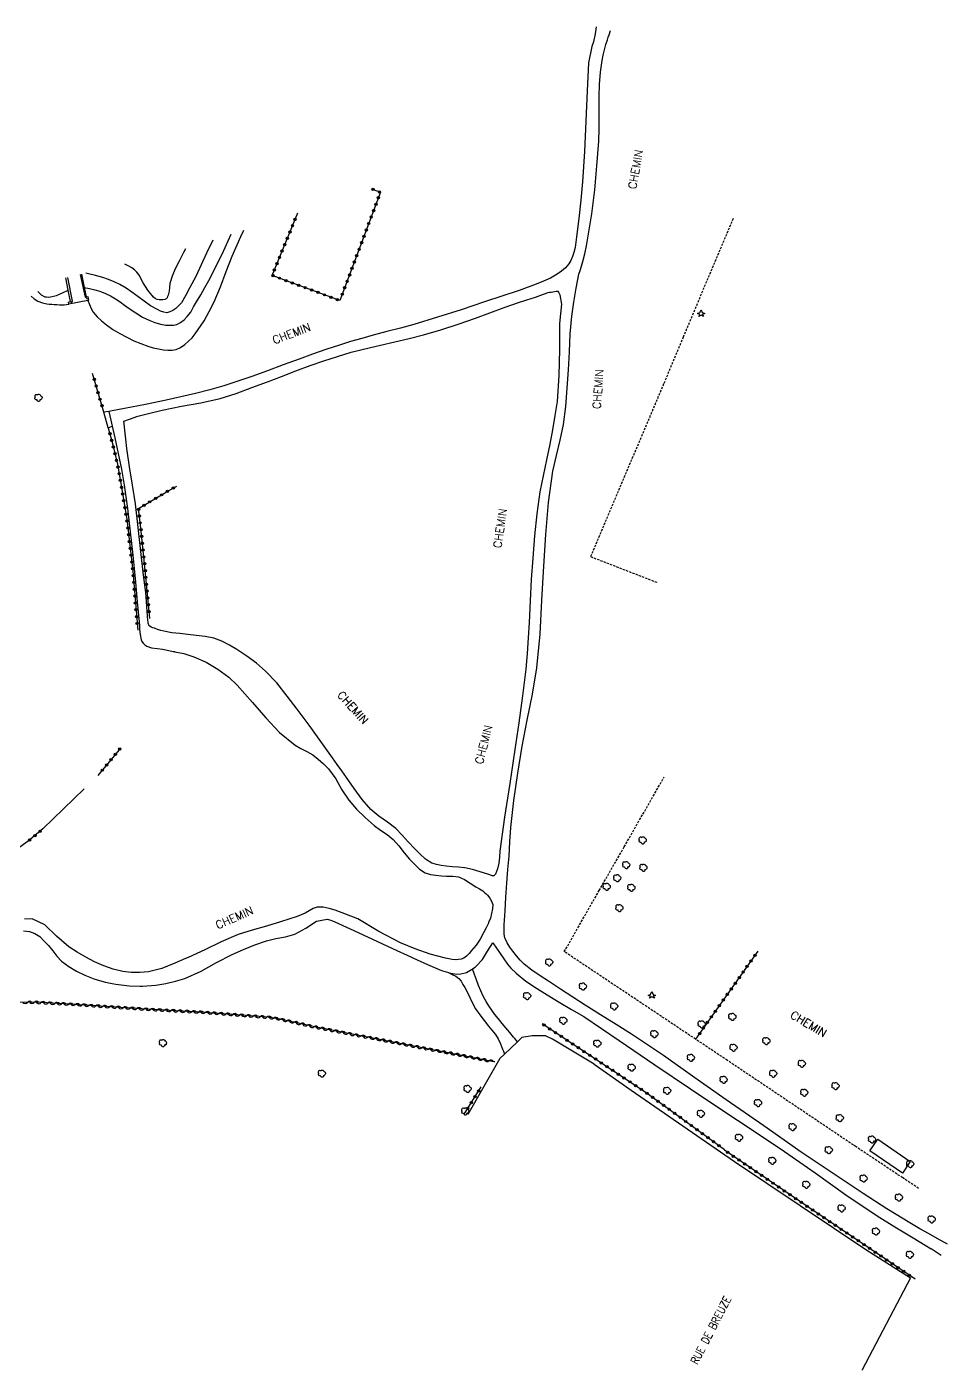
# Model space of a CAD drawing. Header units: millimetres. Extents: x 81000 to 81848, y 145999 to 147000.
# Drawn here: x 81386.5 to 81586.9, y 146330.2 to 146624 of the extents above; entities that cross this region are included whole.
import ezdxf
from ezdxf.enums import TextEntityAlignment as Align

# ---------------------------------------------------------------- set-up
doc = ezdxf.new("R2010")
doc.units = ezdxf.units.MM
doc.linetypes.add('DASHED', pattern=[0.75, 0.5, -0.25])
doc.layers.get('0').update_dxf_attribs({"linetype": 'CONTINUOUS'})
for name, color, linetype in [('W0010', 4, 'CONTINUOUS'), ('W0017', 7, 'CONTINUOUS'), ('W0071', 7, 'CONTINUOUS'), ('W0104', 1, 'CONTINUOUS'), ('W0112', 1, 'DASHED'), ('W0120', 7, 'CONTINUOUS'), ('W0211', 2, 'CONTINUOUS'), ('W0214', 2, 'CONTINUOUS'), ('W0300', 7, 'CONTINUOUS'), ('W0303', 7, 'CONTINUOUS'), ('W0310', 3, 'CONTINUOUS'), ('W0323', 7, 'CONTINUOUS'), ('W0330', 7, 'CONTINUOUS'), ('W0989', 7, 'CONTINUOUS')]:
    doc.layers.add(name, color=color, linetype=linetype)
doc.styles.get("Standard").update_dxf_attribs({"font": 'romans.shx', "width": 0.85})

# ---------------------------------------------------------------- blocks, each defined once
blk = doc.blocks.new('T300')
for p, q in [((-0.8, 0.51), (-0.86, 0.34)), ((-0.86, 0.34), (-0.86, 0.17)), ((-0.86, 0.17), (-0.74, 0.06)), ((-0.69, 0.63), (-0.8, 0.51)), ((-0.8, -0.06), (-0.74, 0.06)), ((-0.74, 0.06), (-0.69, 0.11)), ((-0.57, 0.69), (-0.69, 0.63)), ((-0.46, 0.69), (-0.57, 0.69)), ((-0.29, 0.63), (-0.46, 0.69)), ((-0.29, 0.63), (-0.17, 0.74)), ((-0.23, 0.57), (-0.29, 0.63)), ((-0.17, 0.74), (-0.06, 0.8)), ((-0.06, 0.8), (0.06, 0.8)), ((0.06, 0.8), (0.23, 0.74)), ((0.23, 0.74), (0.34, 0.63)), ((0.34, 0.63), (0.4, 0.51)), ((0.46, 0.46), (0.34, 0.46)), ((0.4, 0.51), (0.4, 0.46)), ((0.57, 0.4), (0.46, 0.46)), ((0.57, 0.4), (0.69, 0.29)), ((0.69, 0.29), (0.74, 0.17)), ((0.74, 0.06), (0.69, -0.17)), ((0.74, 0.17), (0.74, 0.06)), ((-0.8, -0.17), (-0.8, -0.06)), ((-0.8, -0.23), (-0.8, -0.17)), ((-0.74, -0.34), (-0.8, -0.23)), ((-0.69, -0.4), (-0.74, -0.34)), ((-0.51, -0.46), (-0.69, -0.4)), ((-0.4, -0.46), (-0.51, -0.46)), ((-0.4, -0.46), (-0.34, -0.46)), ((-0.34, -0.46), (-0.34, -0.4)), ((-0.34, -0.51), (-0.34, -0.46)), ((-0.29, -0.63), (-0.34, -0.51)), ((-0.17, -0.74), (-0.29, -0.63)), ((-0.06, -0.8), (-0.17, -0.74)), ((0.06, -0.8), (-0.06, -0.8)), ((0.17, -0.74), (0.06, -0.8)), ((0.23, -0.69), (0.17, -0.74)), ((0.29, -0.46), (0.23, -0.46)), ((0.29, -0.63), (0.23, -0.69)), ((0.46, -0.4), (0.29, -0.46)), ((0.34, -0.51), (0.29, -0.63)), ((0.34, -0.51), (0.34, -0.46)), ((0.57, -0.34), (0.46, -0.4)), ((0.63, -0.29), (0.57, -0.34)), ((0.69, -0.17), (0.63, -0.29))]:
    blk.add_line(p, q)
blk = doc.blocks.new('T303')
for p, q in [((-0.77, 0), (-0.28, 0.21)), ((-0.28, -0.21), (-0.77, 0)), ((-0.28, 0.21), (0, 0.83)), ((0, 0.83), (0.28, 0.21)), ((0.28, 0.21), (0.83, 0)), ((0.83, 0), (0.28, -0.21)), ((-0.49, -0.63), (-0.28, -0.21)), ((0, -0.35), (-0.49, -0.63)), ((0.56, -0.63), (0, -0.35)), ((0.28, -0.21), (0.56, -0.63))]:
    blk.add_line(p, q)
blk = doc.blocks.new('t310o')
at = {"color": 0, "linetype": 'Continuous'}
for centre, start, end in [((-0.5, 0.38), 216.8699, 323.1304), ((0.5, -0.37), 36.8699, 143.1303)]:
    blk.add_arc(centre, 0.625, start, end, dxfattribs=at)
blk = doc.blocks.new('t323o')
at = {"color": 0, "linetype": 'Continuous'}
for radius in [0.25, 0.15]:
    blk.add_circle((0, 0), radius, dxfattribs=at)

msp = doc.modelspace()

# ---------------------------------------------------------------- linework, layer by layer
at = {"layer": 'W0010'}
for points in [[(81395.35, 146569.15), (81396.42, 146563.97), (81396.14, 146563.62)], [(81399.74, 146564.4), (81399.31, 146564.83), (81398.23, 146569.82)]]:
    msp.add_lwpolyline(points, dxfattribs=at)
at = {"layer": 'W0017'}
for points in [[(81404.4, 146539.88), (81403.32, 146539.67)], [(81404.31, 146536.3), (81405.16, 146536.65)], [(81493.8, 146402.01), (81493.2, 146402.74), (81492.96, 146403.03), (81492.12, 146404.05), (81491.28, 146405.08), (81490.47, 146406.05), (81489.66, 146407.03), (81488.88, 146408.03), (81488.2, 146408.95), (81487.53, 146409.88), (81486.92, 146410.84), (81486.32, 146411.98), (81485.79, 146413.17), (81485.29, 146414.37), (81484.83, 146415.56), (81484.4, 146416.76), (81483.97, 146417.96)], [(81478.74, 146417.15), (81479.52, 146416.75), (81480.3, 146416.35), (81480.98, 146415.85), (81481.47, 146415.26), (81481.88, 146414.58), (81482.28, 146413.9), (81483.09, 146412.34), (81483.82, 146410.74), (81484.65, 146409.2), (81485.55, 146407.93), (81486.53, 146406.71), (81487.5, 146405.48), (81488.23, 146404.57), (81488.96, 146403.65), (81489.6, 146402.69), (81490.11, 146401.6), (81490.53, 146400.45), (81490.71, 146399.97), (81490.95, 146399.31)]]:
    msp.add_lwpolyline(points, dxfattribs=at)
at = {"layer": 'W0071'}
for points in [[(81511.03, 146623.96), (81510.78, 146622.47), (81510.78, 146622.47), (81510.4, 146620.65), (81510.08, 146619.7), (81509.32, 146616.11), (81509.17, 146613.06), (81509.03, 146610), (81508.72, 146603.36), (81508.44, 146596.72), (81508.01, 146590.09), (81507.65, 146586.07), (81507.24, 146582.05), (81506.71, 146578.04), (81506.57, 146576.88), (81506.42, 146575.71), (81506.15, 146574.59), (81505.85, 146573.73), (81505.48, 146572.9), (81505.02, 146572.13), (81504.29, 146571.29), (81503.42, 146570.55), (81502.5, 146569.88), (81501.04, 146569.04), (81499.46, 146568.37), (81497.88, 146567.72), (81494.16, 146566.29), (81490.38, 146565.05), (81486.58, 146563.82), (81481.46, 146562.11), (81476.32, 146560.45), (81471.14, 146558.89), (81468.19, 146558.08), (81465.22, 146557.32), (81462.26, 146556.53), (81459.78, 146555.84), (81457.31, 146555.13), (81454.85, 146554.39), (81451.9, 146553.42), (81448.96, 146552.38), (81446.04, 146551.33), (81442.59, 146550.05), (81439.15, 146548.74), (81435.68, 146547.49), (81432.65, 146546.46), (81429.6, 146545.48), (81426.53, 146544.57), (81423.37, 146543.76), (81420.18, 146543.03), (81416.98, 146542.34), (81412.44, 146541.4), (81407.88, 146540.54), (81405.12, 146540.01), (81404.4, 146539.88)], [(81507.19, 146569.91), (81507.54, 146570.65), (81507.84, 146571.64), (81508.11, 146572.63), (81508.54, 146574.35), (81508.88, 146576.09), (81509.19, 146577.84), (81510.04, 146583.07), (81510.69, 146588.33), (81511.19, 146593.6), (81511.4, 146596.27), (81511.58, 146598.95), (81511.69, 146601.63), (81511.69, 146604.01), (81511.65, 146606.38), (81511.67, 146608.75), (81511.77, 146611.39), (81511.95, 146614.04), (81512.32, 146616.64), (81512.56, 146617.8), (81512.84, 146618.95), (81513.15, 146620.1), (81513.48, 146621.15), (81513.66, 146621.68), (81513.83, 146622.19), (81514.16, 146623.18)], [(81491.7, 146439.73), (81491.96, 146442.62), (81492.14, 146445.75), (81492.37, 146448.88), (81493.04, 146454.82), (81493.88, 146460.74), (81494.82, 146466.65), (81495.9, 146472.37), (81497.07, 146478.07), (81498.04, 146483.79), (81498.73, 146491.18), (81499.1, 146498.61), (81499.54, 146506.03), (81500.04, 146512.99), (81500.61, 146519.93), (81501.56, 146526.82), (81502.32, 146530.21), (81503.17, 146533.59), (81503.87, 146536.98), (81504.36, 146540.96), (81504.66, 146544.97), (81504.93, 146548.99), (81505.15, 146552.89), (81505.34, 146556.8), (81505.67, 146560.7), (81506.12, 146563.77), (81506.65, 146566.84), (81507.19, 146569.91)], [(81408.94, 146538.19), (81410.79, 146538.8), (81413.42, 146539.51), (81416.06, 146540.17), (81420.3, 146541.04), (81424.57, 146541.77), (81428.78, 146542.71), (81432.25, 146543.81), (81435.68, 146545.07), (81439.1, 146546.36), (81442.21, 146547.54), (81445.32, 146548.73), (81448.44, 146549.88), (81451.42, 146550.92), (81454.42, 146551.9), (81457.44, 146552.81), (81459.55, 146553.36), (81461.68, 146553.87), (81463.81, 146554.37), (81466.97, 146555.1), (81470.13, 146555.82), (81473.27, 146556.61), (81477.07, 146557.73), (81480.84, 146558.97), (81484.59, 146560.26), (81487.75, 146561.4), (81490.89, 146562.58), (81494.05, 146563.71), (81495.88, 146564.29), (81497.71, 146564.86), (81499.52, 146565.48), (81500.49, 146565.85)], [(81500.49, 146565.85), (81500.84, 146565.92), (81501.19, 146565.98), (81501.54, 146566.04), (81501.92, 146566.12), (81502.3, 146566.19), (81502.62, 146566.13), (81502.8, 146565.93), (81502.93, 146565.63), (81503.05, 146565.34), (81503.43, 146563.35), (81503.21, 146561.22), (81502.99, 146559.08), (81502.96, 146553.4), (81502.86, 146547.72), (81502.45, 146542.07), (81502, 146538.95), (81501.45, 146535.84), (81500.87, 146532.73), (81500.15, 146529.26), (81499.39, 146525.79), (81498.72, 146522.3), (81498.04, 146517.49), (81497.54, 146512.66), (81497.13, 146507.81), (81496.82, 146503.12), (81496.59, 146498.43), (81496.33, 146493.73), (81496.12, 146490.33), (81495.89, 146486.92), (81495.62, 146483.52), (81494.93, 146477.65), (81494.08, 146471.79), (81493.21, 146465.93), (81492.12, 146458.52), (81491, 146451.12), (81489.94, 146443.7), (81489.84, 146442.41), (81489.73, 146441.11), (81489.44, 146439.88), (81489.23, 146439.26), (81488.99, 146438.66), (81488.63, 146438.32), (81488.24, 146438.34), (81487.79, 146438.52), (81487.34, 146438.69), (81485.66, 146439.2), (81483.98, 146439.69), (81482.28, 146440.07), (81480.93, 146440.22), (81479.56, 146440.3), (81478.2, 146440.44), (81477.13, 146440.6), (81476.12, 146440.79), (81476.07, 146440.8), (81475.06, 146441.12), (81473.69, 146441.97), (81472.46, 146443.11), (81471.26, 146444.3), (81469.89, 146445.73), (81468.57, 146447.23), (81467.19, 146448.65), (81465.38, 146450.06), (81463.49, 146451.38), (81461.73, 146452.82), (81459.8, 146455.01), (81458.09, 146457.42), (81456.39, 146459.84), (81455.36, 146461.25), (81454.34, 146462.67), (81453.32, 146464.09), (81450.79, 146467.67), (81448.26, 146471.24), (81445.65, 146474.75), (81443.45, 146477.64), (81441.2, 146480.49), (81438.72, 146483.1), (81436.73, 146484.8), (81434.62, 146486.38), (81432.41, 146487.8), (81430.79, 146488.74), (81429.11, 146489.6), (81427.39, 146490.28), (81425.5, 146490.67), (81423.55, 146490.86), (81421.71, 146491.11)], [(81404.4, 146539.88), (81404.86, 146537.95), (81405.16, 146536.65), (81405.31, 146536.02), (81405.75, 146534.08), (81406.49, 146530.65), (81407.17, 146527.21), (81407.79, 146523.76), (81408.53, 146518.66), (81409.11, 146513.54), (81409.65, 146508.41), (81410.16, 146503.33), (81410.63, 146498.24), (81411.1, 146493.15), (81411.16, 146492.33), (81411.21, 146491.5), (81411.34, 146490.69), (81411.41, 146490.29), (81411.51, 146489.9), (81411.66, 146489.53), (81411.95, 146489.16), (81412.31, 146488.84), (81412.7, 146488.56), (81413.78, 146488.14), (81414.99, 146488), (81416.2, 146487.85), (81418.51, 146487.4), (81418.8, 146487.34), (81418.88, 146487.32), (81420.8, 146486.91), (81423.02, 146486.23), (81425.71, 146485.02), (81428.27, 146483.5), (81430.64, 146481.75), (81432.46, 146480.01), (81434.14, 146478.1), (81435.84, 146476.21), (81438.79, 146472.9), (81441.78, 146469.64), (81445.15, 146466.88), (81446.43, 146466.16), (81447.76, 146465.51), (81449.03, 146464.76), (81450.24, 146463.84), (81451.38, 146462.82), (81452.45, 146461.74), (81454.05, 146459.54), (81455.4, 146457.14), (81456.9, 146454.85), (81458.62, 146452.9), (81460.48, 146451.06), (81462.44, 146449.34), (81463.83, 146448.31), (81465.27, 146447.34), (81466.61, 146446.27), (81467.85, 146444.88), (81468.99, 146443.38), (81470.2, 146441.95), (81471.26, 146440.85), (81472.36, 146439.8), (81473.6, 146439), (81474.75, 146438.63), (81475.98, 146438.43), (81477.22, 146438.29), (81478.31, 146438.24), (81478.45, 146438.23), (81479.68, 146438.23), (81480.87, 146438.07), (81482.19, 146437.5), (81483.45, 146436.7), (81484.71, 146435.91), (81485.48, 146435.46), (81486.23, 146435.01)], [(81407.7, 146537.74), (81408.94, 146538.19)], [(81412.49, 146500.29), (81412.42, 146500.81), (81412.01, 146504.05), (81411.42, 146509.26), (81410.86, 146514.47), (81410.23, 146519.68), (81409.61, 146523.71), (81408.94, 146527.74), (81408.35, 146531.79), (81408.12, 146533.77), (81407.91, 146535.76), (81407.83, 146536.52), (81407.7, 146537.74)], [(81421.71, 146491.11), (81419.95, 146491.3), (81418.19, 146491.49), (81416.46, 146491.82), (81415.78, 146492), (81415.1, 146492.21), (81414.44, 146492.44), (81414.07, 146492.56), (81413.71, 146492.69), (81413.41, 146492.88), (81413.28, 146493.02), (81413.17, 146493.17), (81413.08, 146493.34), (81413.02, 146493.59), (81413, 146493.86), (81412.99, 146494.13), (81412.79, 146496.18), (81412.64, 146498.24), (81412.49, 146500.29)], [(81508.58, 146410.05), (81505.9, 146411.77), (81503.23, 146413.5), (81500.58, 146415.27), (81498.76, 146416.46), (81496.94, 146417.67), (81495.27, 146419.03), (81494.4, 146419.91), (81493.57, 146420.84), (81492.81, 146421.82), (81492.15, 146422.71), (81491.54, 146423.64), (81491.1, 146424.62), (81491.07, 146424.76), (81490.92, 146425.58), (81490.89, 146426.58), (81490.9, 146427.59), (81490.94, 146428.6), (81491.02, 146429.62), (81491.1, 146430.63), (81491.29, 146433.66), (81491.5, 146436.7), (81491.7, 146439.73)], [(81486.23, 146435.01), (81486.59, 146434.7), (81486.95, 146434.39), (81487.28, 146434.06), (81487.74, 146433.44), (81488.13, 146432.76), (81488.38, 146432.06), (81488.36, 146431.08), (81488.09, 146430.05), (81487.93, 146429.08)], [(81487.93, 146429.08), (81487.47, 146428.08), (81487.43, 146428), (81486.93, 146426.92), (81486.39, 146425.86), (81485.61, 146424.5), (81484.74, 146423.18), (81483.76, 146421.96), (81483.23, 146421.35), (81482.67, 146420.77), (81482.04, 146420.33), (81481.48, 146420.13), (81480.88, 146420.01), (81480.36, 146419.96), (81480.29, 146419.95), (81479.54, 146420), (81478.79, 146420.14), (81478.04, 146420.3), (81474.71, 146421.18), (81471.45, 146422.39), (81468.24, 146423.7), (81463.49, 146426.16), (81458.85, 146428.88), (81453.96, 146430.81), (81452.63, 146431.17), (81451.28, 146431.49), (81449.98, 146431.48), (81449.09, 146431.14), (81448.23, 146430.63), (81447.35, 146430.14), (81445.59, 146429.43), (81443.79, 146428.82), (81441.99, 146428.23), (81438.9, 146427.31), (81435.79, 146426.46), (81432.73, 146425.48), (81429.03, 146423.89), (81425.41, 146422.11), (81421.74, 146420.45), (81421.22, 146420.22), (81418.89, 146419.21), (81416.02, 146418.04), (81413.07, 146417.32), (81411.21, 146417.17), (81409.32, 146417.19), (81407.47, 146417.39), (81405.36, 146417.9), (81403.3, 146418.66), (81401.3, 146419.54), (81399.37, 146420.53), (81397.49, 146421.64), (81395.66, 146422.82), (81393.01, 146425.15), (81390.46, 146427.62), (81387.64, 146428.92), (81385.98, 146428.86)], [(81385.75, 146426.26), (81387.04, 146426.11), (81388.24, 146425.73), (81389.32, 146425.02), (81390.28, 146424.06), (81391.21, 146423.06), (81392.17, 146421.92), (81393.08, 146420.73), (81394.08, 146419.64), (81395.65, 146418.46), (81397.38, 146417.46), (81399.17, 146416.6), (81401.37, 146415.75), (81403.66, 146415.1), (81405.18, 146414.79), (81405.99, 146414.62), (81408.88, 146414.28), (81411.31, 146414.22), (81411.82, 146414.21), (81414.73, 146414.42), (81416.87, 146414.77), (81418.99, 146415.28), (81420.04, 146415.59), (81421.07, 146415.9), (81424.59, 146417.44), (81427.98, 146419.34), (81431.43, 146421.12), (81433.88, 146422.19), (81436.36, 146423.2), (81438.88, 146424.07), (81440.96, 146424.58), (81443.07, 146425), (81445.14, 146425.55), (81447.53, 146426.88), (81449.85, 146428.4), (81452.2, 146428.87), (81453.01, 146428.62), (81453.82, 146428.24), (81454.64, 146427.87), (81458.93, 146425.96), (81463.18, 146423.96), (81467.44, 146421.96), (81469.65, 146420.94), (81471.86, 146419.92), (81474.09, 146418.95), (81475.64, 146418.26), (81477.2, 146417.6), (81478.74, 146417.15), (81478.8, 146417.13), (81479.68, 146416.96), (81480.57, 146416.84), (81481.44, 146416.86), (81482.62, 146417.2), (81483.76, 146417.81), (81483.97, 146417.96), (81484.56, 146418.37), (81484.8, 146418.54), (81486.18, 146420.03), (81487.28, 146421.83), (81488.39, 146423.64)], [(81488.39, 146423.64), (81491.6, 146419)], [(81491.6, 146419), (81492.37, 146418.13), (81493.49, 146417.01), (81495.61, 146415.27), (81497.94, 146413.76), (81500.29, 146412.29), (81502.93, 146410.67), (81505.62, 146409.12), (81508.3, 146407.56)], [(81585.61, 146359.04), (81583.72, 146360.09), (81581.83, 146361.14), (81579.95, 146362.22), (81574.62, 146365.47), (81569.38, 146368.87), (81564.17, 146372.32), (81555.88, 146377.92), (81547.67, 146383.64), (81539.47, 146389.36), (81532.59, 146394.18), (81525.72, 146399.01), (81518.75, 146403.68), (81515.37, 146405.83), (81511.97, 146407.93), (81508.58, 146410.05)], [(81508.3, 146407.56), (81516.08, 146402.28), (81523.86, 146397), (81531.65, 146391.74), (81538.5, 146387.18), (81545.36, 146382.65), (81552.18, 146378.07), (81558.93, 146373.34), (81565.63, 146368.56), (81572.46, 146363.96), (81576.37, 146361.53), (81580.32, 146359.16), (81584.27, 146356.79)], [(81587.83, 146357.75), (81585.61, 146359.04)], [(81586.47, 146355.28), (81584.27, 146356.79)]]:
    msp.add_lwpolyline(points, dxfattribs=at)
at = {"layer": 'W0104'}
msp.add_lwpolyline([(81577.98, 146373.3), (81570.88, 146378.19), (81572.65, 146380.76), (81579.7, 146375.86), (81577.98, 146373.3)], close=True, dxfattribs=at)
at = {"layer": 'W0112'}
for points in [[(81540.99, 146582.03), (81535.43, 146568.96), (81535.44, 146568.96), (81530.06, 146556.13), (81525.76, 146545.87), (81509.81, 146508.12), (81524.36, 146502.47)], [(81581.54, 146369.96), (81578.07, 146372.27), (81567.89, 146379.04), (81539.72, 146397.95), (81532.76, 146402.59), (81504.04, 146421.74), (81511.68, 146435.12), (81517.15, 146444.68), (81525.89, 146459.93)]]:
    msp.add_lwpolyline(points, dxfattribs=at)
at = {"layer": 'W0120'}
for points in [[(81395.68, 146563.29), (81395.58, 146563.79), (81396.04, 146563.88), (81395.54, 146566.38), (81395, 146569.07)], [(81398.46, 146569.87), (81399.05, 146566.96), (81399.46, 146564.94), (81399.84, 146565.02), (81400.01, 146564.16), (81399.84, 146564.13), (81395.68, 146563.29)]]:
    msp.add_lwpolyline(points, dxfattribs=at)
at = {"layer": 'W0211'}
for points in [[(81399.84, 146564.13), (81400.2, 146563.26), (81400.57, 146562.39), (81401.01, 146561.58), (81401.85, 146560.56), (81402.85, 146559.67), (81403.9, 146558.83), (81405.32, 146557.81), (81406.84, 146556.89), (81408.39, 146556.07), (81409.88, 146555.34), (81411.41, 146554.69), (81412.98, 146554.14), (81414.11, 146553.81), (81415.26, 146553.53), (81416.41, 146553.35), (81417.33, 146553.27), (81418.26, 146553.26), (81419.14, 146553.39), (81420.11, 146553.83), (81421.02, 146554.47), (81421.86, 146555.2), (81422.62, 146555.99), (81423.31, 146556.86), (81423.96, 146557.76), (81425.25, 146559.7), (81426.39, 146561.74), (81427.45, 146563.82), (81428.86, 146567.1), (81430.09, 146570.48), (81431.37, 146573.83), (81433.3, 146578.11), (81433.96, 146579.49)], [(81421.19, 146575.39), (81420.76, 146574.64), (81419.7, 146572.58), (81418.96, 146571.05), (81418.28, 146569.48), (81417.78, 146567.87), (81417.68, 146567.01), (81417.62, 146566.14), (81417.41, 146565.32), (81417.29, 146565.03), (81417.15, 146564.74), (81416.96, 146564.52), (81416.64, 146564.36), (81416.27, 146564.29), (81415.89, 146564.26), (81415.46, 146564.28), (81415.02, 146564.37), (81414.62, 146564.52), (81414.22, 146564.82), (81413.87, 146565.22), (81413.53, 146565.62), (81412.96, 146566.38), (81412.44, 146567.18), (81411.95, 146567.99), (81411.51, 146568.8), (81411.1, 146569.61), (81410.58, 146570.33), (81410.04, 146570.83), (81409.43, 146571.27), (81408.8, 146571.66), (81407.9, 146572.06)], [(81387.44, 146565.05), (81388.06, 146564.5), (81388.93, 146563.99), (81389.9, 146563.61), (81390.89, 146563.37), (81391.41, 146563.31), (81391.95, 146563.29), (81392.48, 146563.27), (81393.05, 146563.24), (81393.62, 146563.2), (81394.19, 146563.19), (81394.68, 146563.21), (81395.18, 146563.25), (81395.68, 146563.29)]]:
    msp.add_lwpolyline(points, dxfattribs=at)
at = {"layer": 'W0214'}
for points in [[(81399.05, 146566.96), (81400.21, 146566.73), (81401.37, 146566.49), (81402.49, 146566.17), (81403.66, 146565.68), (81404.78, 146565.11), (81405.88, 146564.48), (81406.88, 146563.81), (81407.86, 146563.09), (81408.85, 146562.4), (81410.32, 146561.43), (81411.81, 146560.51), (81413.37, 146559.75), (81414.52, 146559.31), (81415.7, 146558.94), (81416.9, 146558.74), (81417.71, 146558.7), (81418.54, 146558.73), (81419.31, 146558.9), (81420.13, 146559.32), (81420.88, 146559.92), (81421.56, 146560.59), (81422.33, 146561.59), (81422.97, 146562.71), (81423.6, 146563.84), (81424.52, 146565.38), (81425.42, 146566.94), (81426.3, 146568.51), (81429.23, 146574.28), (81431.19, 146578.6)], [(81427.16, 146577.31), (81425.81, 146574.49), (81424.65, 146571.94), (81423.48, 146569.4), (81422.17, 146566.95), (81421.28, 146565.27), (81420.32, 146563.62), (81419.05, 146562.34), (81418.45, 146561.95), (81417.8, 146561.61), (81417.14, 146561.44), (81416.45, 146561.54), (81415.75, 146561.82), (81415.07, 146562.13), (81413.57, 146562.96), (81412.16, 146563.99), (81410.76, 146565.02), (81409.47, 146565.93), (81408.18, 146566.84), (81406.84, 146567.65), (81405.62, 146568.21), (81404.36, 146568.7), (81403.09, 146569.14), (81401.53, 146569.58), (81399.95, 146569.95), (81399.4, 146570.09)], [(81388.93, 146566.08), (81388.93, 146566.08), (81389.62, 146565.38), (81390.41, 146564.95), (81390.82, 146564.89), (81391.25, 146564.88), (81391.68, 146564.9), (81392.99, 146565.21), (81394.27, 146565.79), (81395.54, 146566.38)]]:
    msp.add_lwpolyline(points, dxfattribs=at)
at = {"layer": 'W0310'}
msp.add_lwpolyline([(81488.86, 146397.63), (81488.63, 146397.67), (81450.13, 146405.13), (81441.81, 146406.98), (81439.27, 146407.38), (81425.32, 146408.46), (81412.62, 146409.15), (81396.96, 146410.19), (81388.43, 146410.66), (81384.8, 146410.63), (81378.71, 146410.59), (81374.19, 146410.15), (81363.84, 146406.97), (81354.36, 146403.68), (81349.02, 146401.89), (81342.82, 146399.79), (81336.9, 146397.77), (81333.31, 146396.63)], dxfattribs=at)
at = {"layer": 'W0323'}
for points in [[(81462.04, 146588.5), (81463.83, 146587.79), (81454.98, 146564.1)], [(81454.98, 146564.1), (81440.13, 146569.61), (81445.74, 146583.27)], [(81403.32, 146539.67), (81402.14, 146543.75), (81400.86, 146548.16)], [(81404.31, 146536.3), (81405.32, 146532.55), (81406.3, 146528.36), (81407, 146524.56), (81408.36, 146516.29), (81409.69, 146504.92), (81410.74, 146492.01)], [(81413.37, 146494.61), (81412.24, 146506.58), (81411.41, 146514.37), (81410.94, 146518.65), (81416.8, 146522.12), (81417.01, 146522.25), (81419.3, 146523.56)], [(81406.85, 146466.1), (81406.29, 146465.42), (81402.05, 146460.26)], [(81390.01, 146448.57), (81386.81, 146445.91), (81379.21, 146440.49), (81369.02, 146434.56), (81365.26, 146432.58), (81357.93, 146428.75), (81353.92, 146427.15), (81351.46, 146426.21), (81344.89, 146426.88), (81341.82, 146428.36), (81335.16, 146432.96), (81328.02, 146426.33), (81316.98, 146415.92)], [(81546.4, 146421.84), (81532.76, 146402.59)], [(81539.11, 146378.42), (81521.97, 146390.9), (81499.21, 146405.95)], [(81482.17, 146386.17), (81485.83, 146392.16)], [(81580.77, 146350.14), (81557.33, 146365.93), (81539.06, 146378.32)]]:
    msp.add_lwpolyline(points, dxfattribs=at)
at = {"layer": 'W0330'}
for points in [[(81404.31, 146536.3), (81403.32, 146539.67)], [(81399.05, 146457.35), (81390.01, 146448.57)], [(81510.59, 146397.13), (81501.49, 146402.58), (81499.95, 146403.33), (81497.04, 146403.31), (81494.77, 146402.94), (81493.8, 146402.01), (81490.95, 146399.31), (81489.96, 146398.37), (81482.93, 146386.1)], [(81510.59, 146397.13), (81518.69, 146391.45), (81541.25, 146375.85), (81569.96, 146356.59), (81579.73, 146350.38), (81569.17, 146330.33), (81569.11, 146330.23)]]:
    msp.add_lwpolyline(points, dxfattribs=at)

# ---------------------------------------------------------------- block references
at = {"layer": 'W0300'}
for p in [(81389.07, 146542.84), (81521.23, 146446.07), (81517.63, 146440.65), (81515.66, 146437.79), (81521.39, 146440.08), (81513.35, 146435.91), (81518.76, 146435.69), (81516.14, 146431.27), (81500.77, 146419.39), (81508.15, 146414.1), (81495.95, 146412.02), (81514.99, 146409.77), (81503.88, 146406.63), (81534.13, 146405.84), (81540.85, 146407.46), (81523.79, 146403.7), (81416.3, 146401.73), (81511.31, 146401.62), (81541.09, 146400.72), (81548.28, 146402.17), (81518.83, 146396.37), (81531.78, 146398.51), (81556.04, 146397.22), (81451.06, 146395.06), (81538.94, 146393.7), (81549.77, 146395.05), (81482.92, 146391.71), (81526.58, 146391.3), (81556.57, 146390.88), (81563.4, 146392.33), (81546.46, 146388.64), (81482.41, 146386.82), (81533.96, 146386.28), (81564.34, 146385.32), (81554.01, 146383.37), (81542.31, 146381.04), (81571.38, 146380.65), (81549.58, 146376), (81561.93, 146378.32), (81579.74, 146375.27), (81557.01, 146370.77), (81569.55, 146372.12), (81577.28, 146367.95), (81564.74, 146365.6), (81584.44, 146363.18), (81572.25, 146360.53), (81579.68, 146355.45)]:
    msp.add_blockref('T300', p, dxfattribs=at)
at = {"layer": 'W0303'}
for p in [(81533.95, 146561.27), (81523.18, 146412.18)]:
    msp.add_blockref('T303', p, dxfattribs=at)
at = {"layer": 'W0310'}
for p, rotation in [((81386.61, 146410.64), 180.3464793249209), ((81388.11, 146410.65), 180.3464793249209), ((81389.61, 146410.59), 176.8842057874746), ((81391.11, 146410.51), 176.8842057874746), ((81392.6, 146410.43), 176.8842057874746), ((81394.1, 146410.35), 176.8842057874746), ((81395.6, 146410.27), 176.8842057874746), ((81397.1, 146410.18), 176.1776666997914), ((81398.59, 146410.08), 176.1776666997914), ((81400.09, 146409.98), 176.1776666997914), ((81401.59, 146409.88), 176.1776666997914), ((81403.08, 146409.78), 176.1776666997914), ((81404.58, 146409.68), 176.1776666997914), ((81406.08, 146409.58), 176.1776666997914), ((81407.57, 146409.48), 176.1776666997914), ((81409.07, 146409.38), 176.1776666997914), ((81410.57, 146409.28), 176.1776666997914), ((81412.06, 146409.18), 176.1776666997914), ((81413.56, 146409.09), 176.9013253209446), ((81415.06, 146409.01), 176.9013253209446), ((81416.56, 146408.93), 176.9013253209446), ((81418.05, 146408.85), 176.9013253209446), ((81419.55, 146408.77), 176.9013253209446), ((81421.05, 146408.69), 176.9013253209446), ((81422.55, 146408.61), 176.9013253209446), ((81424.05, 146408.53), 176.9013253209446), ((81425.54, 146408.44), 175.5595121274523), ((81427.04, 146408.32), 175.5595121274523), ((81428.53, 146408.21), 175.5595121274523), ((81430.03, 146408.09), 175.5595121274523), ((81431.52, 146407.98), 175.5595121274523), ((81433.02, 146407.86), 175.5595121274523), ((81434.52, 146407.74), 175.5595121274523), ((81436.01, 146407.63), 175.5595121274523), ((81437.51, 146407.51), 175.5595121274523), ((81439, 146407.4), 175.5595121274523), ((81440.49, 146407.19), 171.1894871224998), ((81441.97, 146406.95), 167.4704631328921), ((81443.43, 146406.62), 167.4704631328921), ((81444.9, 146406.3), 167.4704631328921), ((81446.36, 146405.97), 167.4704631328921), ((81447.82, 146405.64), 167.4704631328921), ((81449.29, 146405.32), 167.4704631328921), ((81450.76, 146405.01), 169.0361748188269), ((81452.23, 146404.73), 169.0361748188269), ((81453.7, 146404.44), 169.0361748188269), ((81455.17, 146404.16), 169.0361748188269), ((81456.65, 146403.87), 169.0361748188269), ((81458.12, 146403.58), 169.0361748188269), ((81459.59, 146403.3), 169.0361748188269), ((81461.06, 146403.01), 169.0361748188269), ((81462.54, 146402.73), 169.0361748188269), ((81464.01, 146402.44), 169.0361748188269), ((81465.48, 146402.16), 169.0361748188269), ((81466.96, 146401.87), 169.0361748188269), ((81468.43, 146401.59), 169.0361748188269), ((81469.9, 146401.3), 169.0361748188269), ((81471.37, 146401.02), 169.0361748188269), ((81472.85, 146400.73), 169.0361748188269), ((81474.32, 146400.45), 169.0361748188269), ((81475.79, 146400.16), 169.0361748188269), ((81477.26, 146399.88), 169.0361748188269), ((81478.74, 146399.59), 169.0361748188269), ((81480.21, 146399.31), 169.0361748188269), ((81481.68, 146399.02), 169.0361748188269), ((81483.15, 146398.73), 169.0361748188269), ((81484.63, 146398.45), 169.0361748188269), ((81486.1, 146398.16), 169.0361748188269), ((81487.57, 146397.88), 169.0361748188269)]:
    msp.add_blockref('t310o', p, dxfattribs=dict(at, rotation=rotation))
at = {"layer": 'W0323'}
for p, rotation in [((81462.23, 146588.43), 338.1348175506964), ((81463.62, 146587.87), 338.1348175506964), ((81462.85, 146585.18), 249.5179545933885), ((81463.38, 146586.58), 249.5179545933885), ((81445.17, 146581.89), 67.67068067629555), ((81461.8, 146582.37), 249.5179545933885), ((81462.33, 146583.77), 249.5179545933885), ((81444.03, 146579.11), 67.67068067629555), ((81444.6, 146580.5), 67.67068067629555), ((81460.75, 146579.56), 249.5179545933885), ((81461.28, 146580.96), 249.5179545933885), ((81442.89, 146576.34), 67.67068067629555), ((81443.46, 146577.72), 67.67068067629555), ((81459.7, 146576.75), 249.5179545933885), ((81460.23, 146578.15), 249.5179545933885), ((81441.75, 146573.56), 67.67068067629555), ((81442.32, 146574.95), 67.67068067629555), ((81458.65, 146573.94), 249.5179545933885), ((81459.18, 146575.34), 249.5179545933885), ((81440.61, 146570.78), 67.67068067629555), ((81441.18, 146572.17), 67.67068067629555), ((81457.6, 146571.13), 249.5179545933885), ((81458.13, 146572.53), 249.5179545933885), ((81440.34, 146569.53), 159.6543743829539), ((81441.75, 146569.01), 159.6543743829539), ((81443.15, 146568.49), 159.6543743829539), ((81444.56, 146567.96), 159.6543743829539), ((81445.97, 146567.44), 159.6543743829539), ((81456.55, 146568.32), 249.5179545933885), ((81457.08, 146569.72), 249.5179545933885), ((81447.37, 146566.92), 159.6543743829539), ((81448.78, 146566.4), 159.6543743829539), ((81450.19, 146565.88), 159.6543743829539), ((81451.59, 146565.36), 159.6543743829539), ((81453, 146564.84), 159.6543743829539), ((81454.41, 146564.31), 159.6543743829539), ((81455.5, 146565.51), 249.5179545933885), ((81456.03, 146566.91), 249.5179545933885), ((81401.24, 146546.87), 106.1373982731165), ((81401.65, 146545.43), 106.1373982731165), ((81402.07, 146543.99), 106.1373982731165), ((81402.49, 146542.55), 106.132412453378), ((81402.9, 146541.11), 106.132412453378), ((81404.66, 146535.01), 285.0180126269544), ((81405.04, 146533.56), 285.0180126269544), ((81405.42, 146532.11), 283.1560297670648), ((81405.76, 146530.65), 283.1560297670648), ((81406.1, 146529.19), 283.1560297670648), ((81406.41, 146527.72), 280.4563132880874), ((81406.68, 146526.25), 280.4563132880874), ((81406.96, 146524.77), 280.4563132880874), ((81407.2, 146523.29), 279.3398931150511), ((81418.56, 146523.13), 29.66121030124731), ((81407.45, 146521.81), 279.3398931150511), ((81407.69, 146520.33), 279.3398931150511), ((81414.67, 146520.86), 30.65656283275543), ((81415.96, 146521.63), 30.65656283275543), ((81417.25, 146522.39), 29.66121030124731), ((81407.94, 146518.85), 279.3398931150511), ((81408.18, 146517.37), 279.3398931150511), ((81410.95, 146518.49), 96.26816969117243), ((81412.09, 146519.33), 30.65656283275543), ((81413.38, 146520.1), 30.65656283275543), ((81408.4, 146515.89), 276.685262919366), ((81408.58, 146514.4), 276.685262919366), ((81411.12, 146517), 96.26816969117243), ((81411.28, 146515.51), 96.26816969117243), ((81408.75, 146512.91), 276.685262919366), ((81408.93, 146511.42), 276.685262919366), ((81411.44, 146514.02), 96.11342756636992), ((81411.6, 146512.53), 96.11342756636992), ((81409.1, 146509.93), 276.685262919366), ((81411.76, 146511.04), 96.11342756636992), ((81411.92, 146509.55), 96.11342756636992), ((81409.28, 146508.44), 276.685262919366), ((81409.45, 146506.95), 276.685262919366), ((81412.08, 146508.05), 96.11342756636992), ((81412.24, 146506.56), 95.37838138357567), ((81409.63, 146505.46), 276.685262919366), ((81409.77, 146503.97), 274.6299843386032), ((81412.38, 146505.07), 95.37838138357567), ((81412.52, 146503.58), 95.37838138357567), ((81409.89, 146502.47), 274.6299843386032), ((81410.01, 146500.98), 274.6299843386032), ((81412.66, 146502.08), 95.37838138357567), ((81412.8, 146500.59), 95.37838138357567), ((81410.13, 146499.48), 274.6299843386032), ((81410.25, 146497.99), 274.6299843386032), ((81412.95, 146499.1), 95.37838138357567), ((81413.09, 146497.6), 95.37838138357567), ((81410.37, 146496.49), 274.6299843386032), ((81410.49, 146495), 274.6299843386032), ((81413.23, 146496.11), 95.37838138357567), ((81410.61, 146493.5), 274.6299843386032), ((81405.86, 146464.89), 230.5633655854395), ((81406.81, 146466.05), 230.5688514130389), ((81403, 146461.42), 230.5633655854395), ((81403.95, 146462.58), 230.5633655854395), ((81404.91, 146463.74), 230.5633655854395), ((81388.25, 146447.11), 219.7632512553199), ((81389.4, 146448.07), 219.7632512553199), ((81387.1, 146446.15), 219.7632512553199), ((81545.77, 146420.95), 234.6761208572594), ((81544.03, 146418.5), 234.6761208572594), ((81544.9, 146419.72), 234.6761208572594), ((81541.43, 146414.83), 234.6761208572594), ((81542.3, 146416.05), 234.6761208572594), ((81543.17, 146417.28), 234.6761208572594), ((81539.7, 146412.38), 234.6761208572594), ((81540.57, 146413.6), 234.6761208572594), ((81537.1, 146408.71), 234.6761208572594), ((81537.96, 146409.93), 234.6761208572594), ((81538.83, 146411.16), 234.6761208572594), ((81499.62, 146405.68), 146.5306716225676), ((81535.36, 146406.26), 234.6761208572594), ((81536.23, 146407.49), 234.6761208572594), ((81500.87, 146404.85), 146.5306716225676), ((81502.12, 146404.03), 146.5306716225676), ((81503.37, 146403.2), 146.5306716225676), ((81533.63, 146403.81), 234.6761208572594), ((81534.49, 146405.04), 234.6761208572594), ((81504.62, 146402.37), 146.5306716225676), ((81505.87, 146401.55), 146.5306716225676), ((81507.12, 146400.72), 146.5306716225676), ((81508.38, 146399.89), 146.5306716225676), ((81509.63, 146399.06), 146.5306716225676), ((81510.88, 146398.24), 146.5306716225676), ((81512.13, 146397.41), 146.5306716225676), ((81513.38, 146396.58), 146.5306716225676), ((81514.63, 146395.76), 146.5306716225676), ((81515.88, 146394.93), 146.5306716225676), ((81517.13, 146394.1), 146.5306716225676), ((81485.3, 146391.29), 58.53839291180037), ((81518.39, 146393.27), 146.5306716225676), ((81519.64, 146392.45), 146.5306716225676), ((81520.89, 146391.62), 146.5306716225676), ((81483.73, 146388.73), 58.53839291180037), ((81484.52, 146390.01), 58.53839291180037), ((81522.13, 146390.78), 143.9299160181797), ((81523.35, 146389.9), 143.9299160181797), ((81524.56, 146389.02), 143.9299160181797), ((81525.77, 146388.13), 143.9299160181797), ((81482.95, 146387.45), 58.53839291180037), ((81526.98, 146387.25), 143.9299160181797), ((81528.2, 146386.37), 143.9299160181797), ((81529.41, 146385.49), 143.9299160181797), ((81530.62, 146384.6), 143.9299160181797), ((81531.83, 146383.72), 143.9299160181797), ((81533.05, 146382.84), 143.9299160181797), ((81534.26, 146381.95), 143.9299160181797), ((81535.47, 146381.07), 143.9299160181797), ((81536.68, 146380.19), 143.9299160181797), ((81537.9, 146379.3), 143.9299160181797), ((81539.75, 146377.85), 145.8686118621212), ((81540.99, 146377), 145.8686118621212), ((81542.23, 146376.16), 145.8686118621212), ((81543.47, 146375.32), 145.8686118621212), ((81544.72, 146374.48), 145.8686118621212), ((81545.96, 146373.64), 145.8686118621212), ((81547.2, 146372.8), 145.8686118621212), ((81548.44, 146371.95), 145.8686118621212), ((81549.68, 146371.11), 145.8686118621212), ((81550.92, 146370.27), 145.8686118621212), ((81552.17, 146369.43), 145.8686118621212), ((81553.41, 146368.59), 145.8686118621212), ((81554.65, 146367.75), 145.8686118621212), ((81555.89, 146366.9), 145.8686118621212), ((81557.13, 146366.06), 145.8686118621212), ((81558.38, 146365.22), 146.0439941672498), ((81559.62, 146364.39), 146.0439941672498), ((81560.86, 146363.55), 146.0439941672498), ((81562.11, 146362.71), 146.0439941672498), ((81563.35, 146361.87), 146.0439941672498), ((81564.6, 146361.03), 146.0439941672498), ((81565.84, 146360.2), 146.0439941672498), ((81567.09, 146359.36), 146.0439941672498), ((81568.33, 146358.52), 146.0439941672498), ((81569.57, 146357.68), 146.0439941672498), ((81570.82, 146356.85), 146.0439941672498), ((81572.06, 146356.01), 146.0439941672498), ((81573.31, 146355.17), 146.0439941672498), ((81574.55, 146354.33), 146.0439941672498), ((81575.8, 146353.49), 146.0439941672498), ((81577.04, 146352.66), 146.0439941672498), ((81578.28, 146351.82), 146.0439941672498), ((81579.53, 146350.98), 146.0439941672498)]:
    msp.add_blockref('t323o', p, dxfattribs=dict(at, rotation=rotation))

# ---------------------------------------------------------------- texts
at = {"layer": 'W0989'}
for rotation, p in [(79.7262, (81519.64, 146592.81)), (20.59, (81444.39, 146556.9)), (85.7013, (81511.41, 146544.74)), (81.7524, (81490, 146514.31)), (311.8773, (81457.82, 146475.12)), (75.819, (81486.4, 146467.01)), (23.7466, (81431.88, 146429.15)), (328.9639, (81557.48, 146405.93))]:
    msp.add_text('CHEMIN', height=1.75, rotation=rotation, dxfattribs=at).set_placement(p, align=Align.MIDDLE_CENTER)
at = {"layer": 'W0989', "insert": (81536.08, 146338.96), "char_height": 1.75, "attachment_point": 5, "rotation": 62.7903}
msp.add_mtext('RUE DE BREUZE\\P', dxfattribs=at)

doc.saveas('drawing.dxf')
